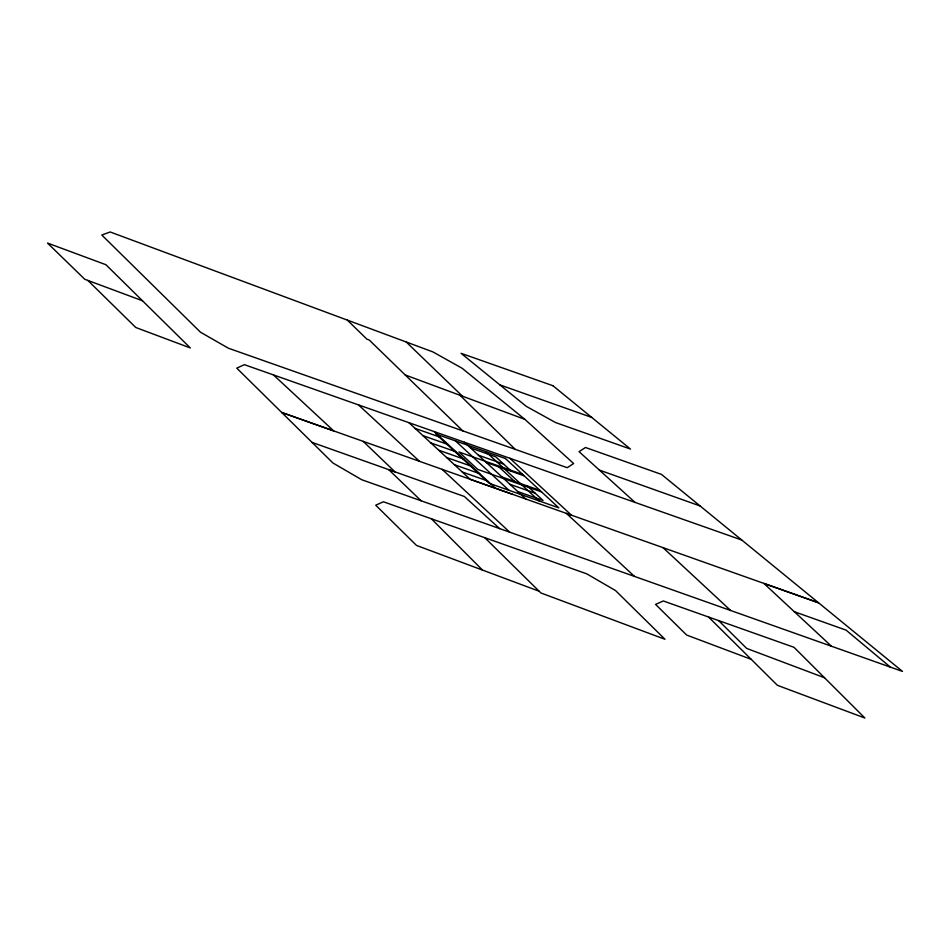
<?xml version="1.0" encoding="UTF-8"?>
<svg xmlns="http://www.w3.org/2000/svg" width="950" height="950" viewBox="0 0 950 950"><rect width="100%" height="100%" fill="white"/><g stroke="black" fill="none" stroke-linecap="round" stroke-linejoin="round"><path stroke-width="1.43" d="M515.256 449.362L567.221 467.685L573.646 463.517L524.875 419.354L462.151 368.279L432.891 351.904L110.176 231.978L101.793 235.018L200.438 332.168L228.368 348.211L515.256 449.362L460.049 395.307M273.481 374.929L741.76 540.028L902.5 671.413L361.677 479.714L332.928 462.994L236.764 368.137L244.388 364.669L273.481 374.929L333.723 430.908L281.687 412.466L512.751 494.38M415.091 428.379L440.313 437.273M470.571 447.937L495.793 456.831L511.539 471.378M422.964 435.658L448.186 444.541M478.444 455.216L503.666 464.099M522.678 474.454L458.909 451.974L477.791 469.431L541.571 491.91M430.825 442.926L456.048 451.82M486.317 462.484L524.174 475.831M438.698 450.205L463.921 459.099M446.571 457.484L471.794 466.367M502.063 477.043L539.909 490.378M454.444 464.752L479.667 473.646M509.936 484.31L535.159 493.204M462.317 472.031L487.54 480.914M517.798 491.589L543.02 500.472L527.286 485.925M499.902 384.892L591.719 417.406M708.546 617.013L794.022 647.318L864.88 718.022L777.421 685.318L708.546 617.013L663.314 600.97L655.559 604.402L686.672 635.063L751.26 659.359M599.379 470.096L700.091 505.958L741.76 540.028M794.354 611.729L846.094 630.147L890.376 667.126M312.039 442.391L394.986 471.853L363.209 441.37M405.211 374.965L524.875 419.354M87.839 280.416L135.779 327.501L190.321 347.949L105.949 264.729L47.5 243.058L84.788 279.288L142.476 300.758M539.137 591.232L416.504 545.431L375.725 505.21L383.396 501.766L586.768 573.847L615.529 590.556L664.976 639.279L540.942 592.99L484.797 537.7M824.493 677.742L746.688 648.422L718.616 620.576M700.091 505.958L661.473 474.394L585.485 447.497L579.061 451.654L635.028 502.396M499.593 528.592L464.372 496.494L388.704 469.633L421.123 500.793M509.841 458.268L571.425 515.173L470.143 479.287L408.928 422.679M634.529 576.436L566.378 513.392L818.532 602.775L763.883 583.419L831.488 646.249M485.735 451.571L539.137 500.923M498.952 466.937L514.686 481.484M464.419 442.249L525.849 499.023M455.478 440.895L508.867 490.247M434.15 431.573L495.484 488.264M358.483 404.902L419.508 461.32M663.053 547.675L730.657 610.506M442.106 469.336L509.746 532.214M406.22 342L462.436 396.186M462.757 430.861L369.253 340.029L366.866 339.138L347.308 320.091M431.371 518.771L482.469 570.071M505.424 458.506L435.789 433.96L489.179 483.312L558.826 507.858L505.424 458.506M552.924 385.712L461.082 353.317L526.217 406.315L555.607 422.572L630.456 449.065L552.924 385.712"/></g></svg>
